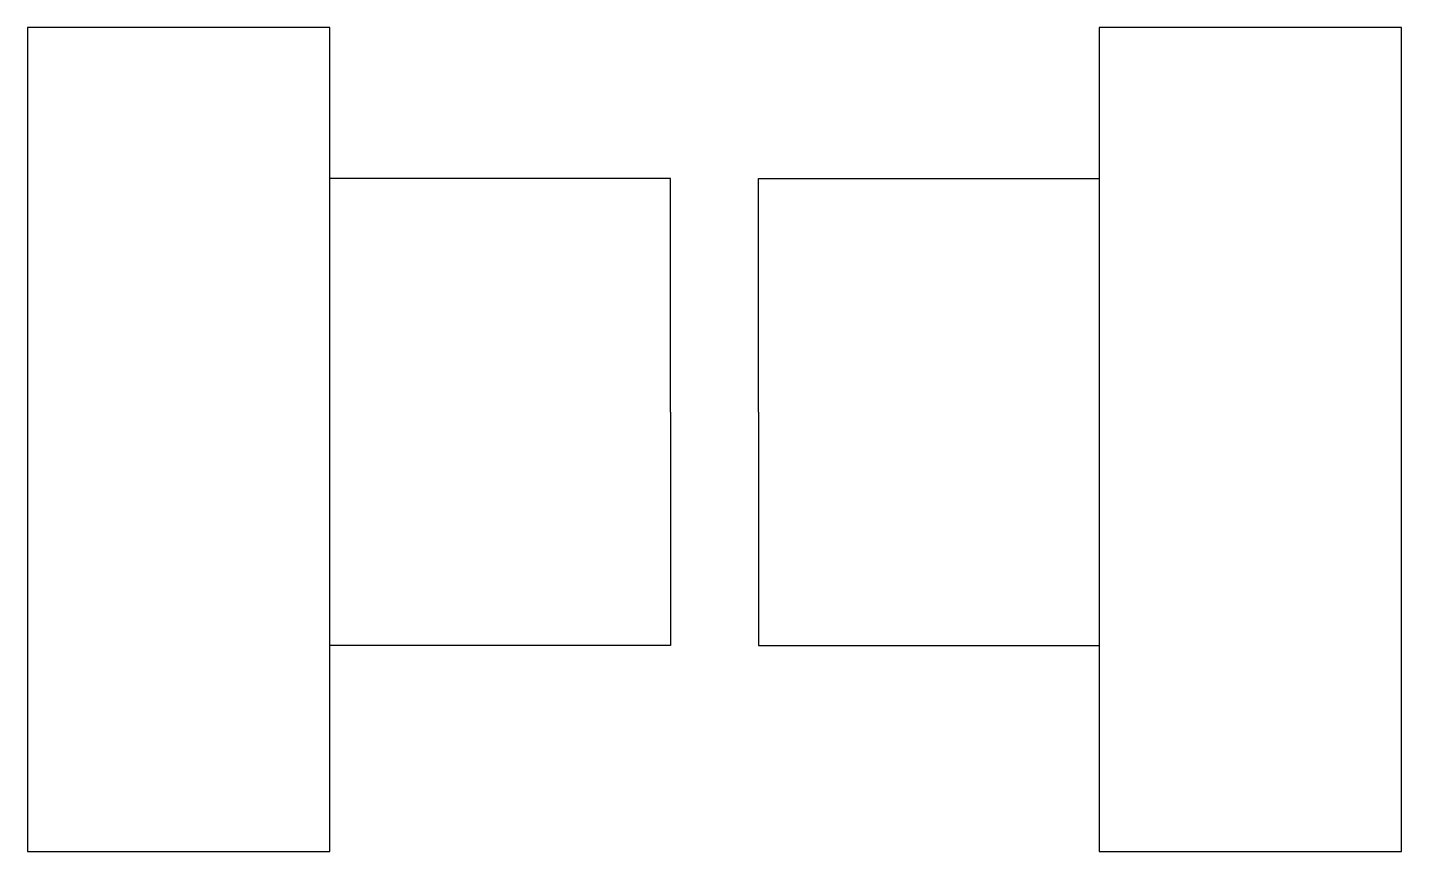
# Model space of a CAD drawing. Header units: millimetres. Extents: x -25 to 25, y 10 to 40.
import ezdxf

# ---------------------------------------------------------------- set-up
doc = ezdxf.new("R2010")
doc.units = ezdxf.units.MM
doc.layers.get('0').update_dxf_attribs({"linetype": 'CONTINUOUS'})

msp = doc.modelspace()

# ---------------------------------------------------------------- linework, layer by layer
for p, q in [((-1.6, 34.5), (-14, 34.5)), ((-1.6, 26), (-1.6, 34.5)), ((1.6, 34.5), (14, 34.5)), ((1.6, 26), (1.6, 34.5)), ((-1.6, 26), (-1.6, 17.5)), ((1.6, 26), (1.6, 17.5)), ((-1.6, 17.5), (-14, 17.5)), ((1.6, 17.5), (14, 17.5))]:
    msp.add_line(p, q)
for points in [[(-14, 40), (-25, 40), (-25, 10), (-14, 10)], [(25, 40), (14, 40), (14, 10), (25, 10)]]:
    msp.add_lwpolyline(points, close=True)

doc.saveas('drawing.dxf')
